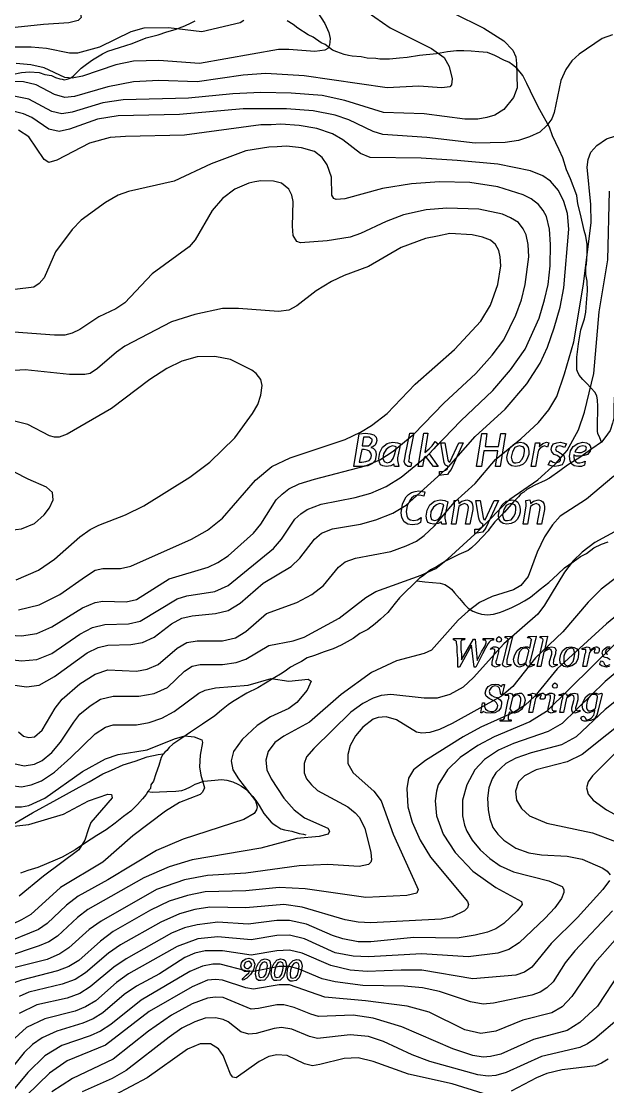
# Model space of a CAD drawing. Extents: x -4.4 to 64.9, y -5.9 to 77.3.
# Drawn here: x 19.05 to 24.14, y 4.55 to 13.8 of the extents above; entities that cross this region are included whole.
import ezdxf

# ---------------------------------------------------------------- set-up
doc = ezdxf.new("R2010")
doc.units = 0
for name, color, linetype in [('8400-8600', 7, 'CONTINUOUS'), ('8600-8800', 7, 'CONTINUOUS'), ('8800-9000', 7, 'CONTINUOUS'), ('9000-9200', 7, 'CONTINUOUS'), ('Elevations', 7, 'CONTINUOUS'), ('Labels', 7, 'CONTINUOUS'), ('roads', 7, 'CONTINUOUS'), ('topo', 7, 'CONTINUOUS')]:
    doc.layers.add(name, color=color, linetype=linetype)

msp = doc.modelspace()

# ---------------------------------------------------------------- linework, layer by layer
at = {"layer": '8400-8600', "color": 2}
msp.add_lwpolyline([(19.023547, 14.335781), (19.092135, 14.251422), (19.176487, 14.167062), (19.524467, 13.908712), (19.561377, 13.855991), (19.566642, 13.829612), (19.540289, 13.80326), (19.4612, 13.782173), (19.23976, 13.76635), (18.691379, 13.708362)], dxfattribs=at)
at = {"layer": '8600-8800', "color": 2}
for points in [[(21.55438, 13.971916), (21.680919, 13.776836), (21.717829, 13.697757), (21.728359, 13.645026), (21.723094, 13.587026), (21.707272, 13.560674), (21.680919, 13.544852), (21.59656, 13.534321), (21.369841, 13.550144), (21.28021, 13.550144), (20.594749, 13.428882), (20.241501, 13.455235), (20.02005, 13.44997), (19.86715, 13.418331), (19.57717, 13.31816), (19.487539, 13.302337), (19.424269, 13.307603), (19.245001, 13.391962), (19.128971, 13.418315), (19.002431, 13.428845)], [(22.050024, 13.876391), (22.250371, 13.739313), (22.608903, 13.560042), (22.719631, 13.480963), (22.761803, 13.401871), (22.788182, 13.296421), (22.782917, 13.243693), (22.767095, 13.22787), (22.698554, 13.217314), (22.498196, 13.233136), (22.224035, 13.217314), (21.501706, 13.322763), (21.169546, 13.343851), (20.974416, 13.328028), (20.573715, 13.270037), (20.241546, 13.280568), (20.020106, 13.270037), (19.798665, 13.227857), (19.508674, 13.143497), (19.424314, 13.132941), (19.334684, 13.15932), (19.176506, 13.243671), (19.065786, 13.27005), (18.601775, 13.280581)], [(22.793468, 13.867588), (23.06237, 13.73577), (23.23636, 13.62505), (23.315449, 13.545968), (23.341801, 13.487969), (23.347067, 13.42997), (23.352332, 13.21907), (23.320704, 13.134719), (23.236344, 13.029269), (23.157252, 12.981811), (23.088712, 12.960723), (23.009622, 12.944901), (22.898902, 12.944901), (22.545601, 12.992352), (22.192354, 13.002908), (21.854912, 13.108358), (21.659832, 13.15053), (21.390944, 13.171617), (21.127313, 13.176883), (20.884783, 13.166352), (20.499854, 13.129443), (19.930423, 13.113621), (19.756433, 13.087268), (19.487542, 13.008187), (19.397912, 12.992365), (19.313552, 13.013452), (19.113194, 13.118912), (18.981383, 13.145265)], [(24.180171, 13.677771), (24.090541, 13.646142), (23.89018, 13.509051), (23.82687, 13.451062), (23.774189, 13.377241), (23.731969, 13.28234), (23.67402, 13.002901), (23.65288, 12.950182), (23.6107, 12.89218), (23.54743, 12.834181), (23.4578, 12.792001), (23.362889, 12.76037), (23.246901, 12.744548), (22.988551, 12.739283), (22.56676, 12.786733), (22.187139, 12.813086), (22.102779, 12.839465), (21.89184, 12.939633), (21.770571, 12.981813), (21.580759, 13.018725), (21.348769, 13.034547), (20.974429, 13.034547), (20.42082, 12.987086), (19.888259, 12.976556), (19.709001, 12.944917), (19.46646, 12.860568), (19.37683, 12.839481), (19.287199, 12.860568), (19.13957, 12.960737), (19.065759, 12.992378), (18.912859, 13.029277)], [(19.023592, 7.6303), (19.065772, 7.593388), (19.113233, 7.582805), (19.160684, 7.58807), (19.229224, 7.646109), (19.339944, 7.835868), (19.403214, 7.915), (19.556114, 8.046818), (19.687924, 8.13117), (19.798642, 8.168079), (20.046493, 8.157549), (20.141404, 8.173371), (20.236302, 8.215551), (20.399754, 8.35791), (20.484103, 8.40536), (20.573744, 8.421182), (20.795182, 8.421182), (20.905902, 8.447535), (20.995532, 8.500256), (21.174803, 8.658434), (21.438423, 8.753335), (21.570233, 8.821886), (21.670413, 8.900965), (21.802223, 9.059135), (21.860262, 9.106596), (21.949892, 9.138224), (22.255692, 9.196226), (22.387502, 9.243674), (22.477143, 9.285857), (22.545683, 9.333304), (22.635314, 9.417664), (22.809304, 9.623296), (22.988564, 9.786734), (23.162554, 9.992366), (23.384002, 10.171626), (23.536903, 10.313985), (23.626533, 10.424705), (23.695073, 10.540707), (23.763664, 10.735776), (23.842753, 11.015226), (23.927102, 11.516106), (23.995653, 12.048615), (23.990361, 12.206796), (23.958733, 12.528415), (23.969263, 12.596956), (23.990351, 12.660225), (24.043082, 12.718225), (24.127442, 12.776216), (24.470151, 12.886936)], [(18.981389, 7.35611), (19.071019, 7.33497), (19.160657, 7.350845), (19.229197, 7.382434), (19.313557, 7.450974), (19.387368, 7.540604), (19.503359, 7.714644), (19.556088, 7.783134), (19.645718, 7.856995), (19.735348, 7.914945), (19.846068, 7.941323), (20.067519, 7.941323), (20.199327, 7.962411), (20.315317, 8.015179), (20.462947, 8.15753), (20.531487, 8.199671), (20.600028, 8.215519), (20.795158, 8.215519), (20.911148, 8.231341), (20.995508, 8.262972), (21.195859, 8.378971), (21.406758, 8.421143), (21.501667, 8.452782), (21.807467, 8.616223), (22.039459, 8.795491), (22.123819, 8.848212), (22.519289, 8.990571), (22.645828, 9.048562), (22.751278, 9.132922), (23.014909, 9.375463), (23.289067, 9.649632), (23.531598, 9.818341), (23.684498, 9.955432), (23.784677, 10.071423), (23.884859, 10.250681), (23.937577, 10.403581), (24.016669, 10.741023), (24.064117, 11.273542), (24.137938, 11.726971), (24.153734, 12.322763)], [(24.190664, 9.848938), (23.953404, 9.648577), (23.726683, 9.500958), (23.658143, 9.427136), (23.589602, 9.321686), (23.526332, 9.189876), (23.447243, 8.978977), (23.383973, 8.899898), (23.320714, 8.862986), (23.136173, 8.804987), (23.025452, 8.752269), (22.925273, 8.678458), (22.840913, 8.599369), (22.608884, 8.341016), (22.545612, 8.309377), (22.303084, 8.246108), (22.086904, 8.145936), (21.823284, 7.956127), (21.549122, 7.713586), (21.327674, 7.592327), (21.248593, 7.539607), (21.190593, 7.460517), (21.169506, 7.386699), (21.180037, 7.302339), (21.216946, 7.223258), (21.327666, 7.054538), (21.417304, 6.954359), (21.506935, 6.885819), (21.707285, 6.796188), (21.723107, 6.769836), (21.71255, 6.743483), (21.633469, 6.72237), (21.438381, 6.706547), (21.12731, 6.622188), (20.531479, 6.522006), (20.331121, 6.458736), (20.109681, 6.363788), (19.62462, 6.089666), (19.53499, 6.021126), (19.361, 5.857637), (19.287181, 5.810226), (19.202821, 5.773317), (18.918069, 5.678416)], [(24.227759, 9.384885), (24.027398, 9.274157), (23.916678, 9.189794), (23.837588, 9.115986), (23.763777, 9.015804), (23.589787, 8.731094), (23.531788, 8.652005), (23.236529, 8.393655), (22.972909, 8.103674), (22.883228, 8.019315), (22.767238, 7.956045), (22.656517, 7.924414), (22.545797, 7.924414), (22.255819, 7.956045), (22.171459, 7.945488), (22.102919, 7.924401), (22.013278, 7.876942), (21.907829, 7.803132), (21.586209, 7.486783), (21.522947, 7.412972), (21.50186, 7.354972), (21.50186, 7.275891), (21.522947, 7.223162), (21.565119, 7.170441), (21.617848, 7.122991), (21.881468, 6.980632), (21.944738, 6.927903), (21.981647, 6.891002), (22.029098, 6.796093), (22.081819, 6.585191), (22.08711, 6.521921), (22.081819, 6.500834), (22.060731, 6.47972), (21.98165, 6.463925), (21.707481, 6.47972), (21.459672, 6.46919), (20.995701, 6.40592), (20.66349, 6.384833), (20.46314, 6.347921), (20.220602, 6.263561), (19.740812, 5.989352), (19.635362, 5.915581), (19.461372, 5.757413), (19.38228, 5.704692), (19.27156, 5.657231), (18.981532, 5.583423)], [(18.960256, 7.164602), (19.049887, 7.154072), (19.134246, 7.169894), (19.223916, 7.206806), (19.334645, 7.280614), (19.476996, 7.407164), (19.687895, 7.612785), (19.777525, 7.670784), (19.846066, 7.691872), (20.046427, 7.691872), (20.157147, 7.712959), (20.267867, 7.749868), (20.373317, 7.80787), (20.589487, 7.966041), (20.642215, 7.992393), (20.731846, 8.013481), (21.016595, 8.034568), (21.216957, 8.092559), (21.369857, 8.071472), (21.538565, 8.087294), (21.564944, 8.071472), (21.528035, 7.99238), (21.438405, 7.88693), (21.369865, 7.834212), (21.211683, 7.760401), (21.095693, 7.686583), (20.963843, 7.565321), (20.890024, 7.459872), (20.868937, 7.380783), (20.884759, 7.301691), (20.932209, 7.222612), (21.079879, 7.032803), (21.095701, 6.980071), (21.090435, 6.953719), (21.069295, 6.92209), (20.979676, 6.869359), (20.452424, 6.70065), (20.220435, 6.600468), (19.798644, 6.347389), (19.540284, 6.20503), (19.440115, 6.125948), (19.271393, 5.96777), (19.197585, 5.915049), (18.870645, 5.783239)], [(18.981346, 6.98069), (19.049897, 6.98069), (19.113167, 6.991221), (19.250295, 7.05449), (19.577185, 7.28648), (19.777536, 7.3972), (19.888256, 7.434109), (20.141335, 7.476289), (20.378595, 7.57119), (20.468225, 7.597569), (20.547315, 7.587012), (20.615855, 7.560659), (20.62112, 7.539572), (20.600033, 7.428852), (20.594768, 7.328673), (20.605325, 7.254862), (20.636953, 7.144142), (20.621131, 7.107232), (20.600043, 7.086145), (20.420772, 7.017605), (20.299514, 6.943786), (20.014793, 6.727616), (19.756443, 6.500905), (19.387373, 6.279457), (19.128984, 6.047476), (19.049895, 6.000015), (18.807364, 5.884027)]]:
    msp.add_lwpolyline(points, dxfattribs=at)
at = {"layer": '8800-9000', "color": 2}
for points in [[(18.781067, 8.278757), (19.049958, 8.247116), (19.181779, 8.257673), (19.313589, 8.310393), (19.556117, 8.479113), (19.666837, 8.537112), (19.772287, 8.563465), (19.977918, 8.56873), (20.078087, 8.589817), (20.399709, 8.784897), (20.484108, 8.81125), (20.726647, 8.848159), (20.842637, 8.900877), (21.238078, 9.222507), (21.306619, 9.301589), (21.422607, 9.475589), (21.475338, 9.523029), (21.528059, 9.559938), (21.649328, 9.607389), (21.944577, 9.665388), (22.081668, 9.702298), (22.213478, 9.760299), (22.345328, 9.839378), (22.566779, 10.023909), (22.862027, 10.32972), (23.141477, 10.593337), (23.294367, 10.772598), (23.420907, 10.951869), (23.542178, 11.22076), (23.589629, 11.378938), (23.621268, 11.510748), (23.63709, 11.674197), (23.642355, 11.858728), (23.631798, 11.990539), (23.605446, 12.101259), (23.579093, 12.153988), (23.536913, 12.206708), (23.473643, 12.254159), (23.405103, 12.291068), (23.183652, 12.359619), (22.941122, 12.396518), (22.677504, 12.401783), (22.434974, 12.385961), (22.181852, 12.343792), (21.854952, 12.254151), (21.781143, 12.248886), (21.760056, 12.259443), (21.744234, 12.285795), (21.738969, 12.443966), (21.702067, 12.549415), (21.659888, 12.612685), (21.591339, 12.665406), (21.480619, 12.697045), (21.348809, 12.712867), (21.269717, 12.707575), (21.195909, 12.70231), (20.995548, 12.670671), (20.695018, 12.559951), (20.373359, 12.407051), (19.977929, 12.31741), (19.888288, 12.285782), (19.777568, 12.222509), (19.566668, 12.069609), (19.487587, 11.99052), (19.345228, 11.79544), (19.245059, 11.568732), (19.202869, 11.521281), (19.155418, 11.48964), (18.823258, 11.44746)], [(18.781049, 8.479036), (19.04994, 8.463214), (19.18175, 8.484301), (19.31357, 8.542301), (19.577191, 8.705752), (19.687911, 8.753203), (19.756449, 8.763733), (19.956799, 8.758468), (20.04644, 8.779555), (20.33119, 8.958816), (20.668629, 9.058984), (20.752988, 9.101167), (20.842619, 9.159166), (21.064059, 9.354246), (21.127329, 9.433335), (21.259139, 9.644235), (21.31187, 9.691685), (21.369859, 9.739135), (21.4595, 9.781315), (21.59131, 9.823495), (22.034191, 9.939486), (22.160781, 9.992215), (22.276769, 10.066026), (22.456029, 10.213655), (22.714379, 10.482556), (22.993819, 10.740906), (23.136181, 10.899077), (23.23636, 11.030887), (23.341809, 11.247054), (23.38926, 11.378867), (23.420891, 11.510674), (23.452519, 11.753215), (23.447254, 11.858654), (23.431432, 11.943014), (23.405053, 11.995746), (23.362883, 12.048466), (23.294333, 12.090646), (23.225795, 12.122285), (23.020163, 12.164465), (22.740734, 12.174995), (22.561463, 12.159173), (22.366383, 12.116991), (22.213483, 12.059002), (21.991993, 11.953552), (21.902365, 11.921911), (21.702014, 11.890283), (21.470023, 11.874461), (21.438384, 11.885017), (21.406753, 11.937738), (21.401488, 12.016828), (21.406753, 12.232997), (21.396196, 12.285718), (21.369843, 12.338447), (21.306574, 12.391168), (21.238033, 12.40699), (21.127313, 12.412255), (21.074584, 12.401725), (21.021853, 12.391168), (20.900594, 12.338447), (20.795145, 12.259358), (20.705514, 12.153908), (20.557885, 11.900829), (20.505153, 11.837556), (20.183494, 11.605578), (19.946234, 11.352498), (19.867145, 11.299767), (19.719523, 11.231227), (19.556074, 11.120507), (19.487534, 11.088878), (19.424264, 11.073056), (19.334623, 11.073056), (18.981373, 11.099409)], [(19.0235, 8.689991), (19.202758, 8.732171), (19.382018, 8.821801), (19.603459, 8.979972), (19.687829, 9.032703), (19.756409, 9.048525), (19.909309, 9.048525), (19.99895, 9.069613), (20.526188, 9.301602), (20.663268, 9.380694), (20.795089, 9.486144), (21.079799, 9.813034), (21.222148, 9.934303), (21.380329, 10.008114), (21.860159, 10.166292), (21.991969, 10.229554), (22.08688, 10.287553), (22.223958, 10.393003), (22.466488, 10.646082), (22.809208, 10.946612), (23.035919, 11.194413), (23.120279, 11.331504), (23.183549, 11.510762), (23.209901, 11.674203), (23.204636, 11.753292), (23.194106, 11.806023), (23.162467, 11.858742), (23.120287, 11.895654), (23.051747, 11.922006), (22.962116, 11.943093), (22.767036, 11.95365), (22.661587, 11.932563), (22.556137, 11.911476), (22.345238, 11.832387), (22.060517, 11.668935), (21.849626, 11.589856), (21.738908, 11.537125), (21.607098, 11.458046), (21.438325, 11.326225), (21.369788, 11.289327), (21.280158, 11.27877), (20.932178, 11.305149), (20.795097, 11.305149), (20.552556, 11.252417), (20.352206, 11.189147), (19.946226, 10.978248), (19.872415, 10.925527), (19.708916, 10.783168), (19.645657, 10.740988), (19.598207, 10.730458), (19.466386, 10.730458), (19.081507, 10.77263), (18.649157, 10.746277)], [(19.002455, 8.94846), (19.197535, 9.03282), (19.334623, 9.12772), (19.556064, 9.3228), (19.645694, 9.38607), (19.719515, 9.42298), (19.951505, 9.51261), (20.109675, 9.591699), (20.510424, 9.8395), (20.684414, 9.97131), (20.900584, 10.182209), (21.053484, 10.393111), (21.100934, 10.472201), (21.127313, 10.55129), (21.137843, 10.635639), (21.127313, 10.688371), (21.085133, 10.741091), (21.048224, 10.76747), (20.863682, 10.862371), (20.726602, 10.888724), (20.573702, 10.883458), (20.441883, 10.846549), (20.310034, 10.783279), (20.162401, 10.688378), (19.830244, 10.435299), (19.445351, 10.213859), (19.376814, 10.18748), (19.334631, 10.18748), (19.292451, 10.198037), (19.102642, 10.298205), (18.955012, 10.335115)], [(24.380482, 8.773279), (24.127402, 8.567658), (23.70033, 8.177498), (23.50525, 7.940239), (23.420891, 7.861149), (23.320722, 7.797877), (23.036001, 7.671337), (22.883062, 7.586978), (22.556171, 7.381359), (22.450722, 7.302267), (22.408542, 7.228457), (22.39272, 7.138818), (22.403277, 6.980648), (22.440176, 6.848838), (22.508716, 6.690659), (22.598357, 6.543038), (22.920016, 6.158148), (22.930573, 6.131796), (22.920016, 6.105417), (22.89361, 6.079064), (22.788161, 6.026343), (22.693263, 6.005256), (22.081662, 5.973615), (21.970942, 5.97888), (21.860211, 5.999967), (21.485871, 6.110687), (21.327693, 6.131775), (20.995532, 6.105422), (20.684411, 6.110687), (20.552601, 6.0896), (20.420791, 6.052691), (20.257342, 5.97888), (19.909362, 5.7838), (19.803912, 5.709981), (19.603562, 5.541262), (19.513931, 5.48327), (19.403211, 5.44109), (19.113183, 5.37255), (19.028821, 5.335641)], [(24.201406, 8.393655), (23.605628, 7.808415), (23.463266, 7.718785), (23.152196, 7.586975), (23.009837, 7.513156), (22.856937, 7.407717), (22.746166, 7.302267), (22.667077, 7.170447), (22.651255, 7.117726), (22.640698, 7.033366), (22.651255, 6.901556), (22.709244, 6.743385), (22.814693, 6.585207), (22.967644, 6.421766), (23.167994, 6.279407), (23.389434, 6.158135), (23.3947, 6.131782), (23.35252, 6.079062), (23.236521, 5.968331), (23.167981, 5.92088), (23.09417, 5.894528), (22.98872, 5.868175), (22.830499, 5.841823), (22.456162, 5.847088), (22.081811, 5.810176), (21.97109, 5.810176), (21.83928, 5.836529), (21.74965, 5.862908), (21.522939, 5.963076), (21.37531, 5.994718), (21.264589, 5.994718), (21.016781, 5.963076), (20.75311, 5.978898), (20.57385, 5.957811), (20.463129, 5.931459), (20.352409, 5.883998), (19.956971, 5.662557), (19.851521, 5.588749), (19.6459, 5.420027), (19.55626, 5.362028), (19.445539, 5.319848), (19.181922, 5.261848), (19.028979, 5.188038)], [(24.412105, 8.314619), (24.116845, 8.066807), (23.742505, 7.703008), (23.621236, 7.634468), (23.320706, 7.529018), (23.188896, 7.471019), (23.067624, 7.391937), (22.983265, 7.302307), (22.914724, 7.170486), (22.877775, 7.038679), (22.877775, 6.901598), (22.893597, 6.822506), (22.914737, 6.769788), (22.962198, 6.690699), (23.030739, 6.606339), (23.115098, 6.532528), (23.204729, 6.469259), (23.320719, 6.416527), (23.626527, 6.337448), (23.742518, 6.289998), (23.75834, 6.263619), (23.75834, 6.237267), (23.737253, 6.184538), (23.679254, 6.105459), (23.594894, 6.015829), (23.368172, 5.799656), (23.278545, 5.741657), (23.183644, 5.710018), (22.925294, 5.678387), (22.524543, 5.70474), (22.060565, 5.678387), (21.928754, 5.683652), (21.770573, 5.715291), (21.506953, 5.836552), (21.375143, 5.868183), (21.264423, 5.862918), (21.042985, 5.826017), (20.752954, 5.852369), (20.578964, 5.836547), (20.399704, 5.768007), (19.977905, 5.530747), (19.872452, 5.456936), (19.693195, 5.298758), (19.603554, 5.246037), (19.513924, 5.209127), (19.250303, 5.140587), (19.092133, 5.066768), (18.960275, 4.945507)], [(24.227605, 7.913915), (24.116885, 7.824285), (23.863806, 7.587025), (23.737266, 7.518485), (23.473646, 7.449945), (23.341836, 7.402486), (23.252206, 7.355036), (23.167835, 7.275947), (23.136204, 7.223226), (23.104576, 7.144137), (23.094019, 7.054506), (23.099284, 6.954327), (23.115106, 6.875246), (23.141459, 6.801427), (23.183639, 6.743436), (23.23636, 6.690707), (23.341809, 6.622167), (23.45254, 6.579987), (23.56326, 6.564165), (23.784698, 6.553634), (23.916508, 6.527282), (24.095769, 6.448192), (24.132678, 6.42184), (24.159031, 6.390198)], [(24.153765, 6.342751), (24.095777, 6.263659), (23.874326, 6.021128), (23.647617, 5.79442), (23.478895, 5.588789), (23.415625, 5.546609), (23.341817, 5.52023), (22.967466, 5.488599), (22.524535, 5.56242), (22.345277, 5.56242), (22.050016, 5.551863), (21.902386, 5.56242), (21.733677, 5.604598), (21.485866, 5.710039), (21.375146, 5.736418), (21.264425, 5.731127), (21.042977, 5.694225), (20.795126, 5.731127), (20.642226, 5.731127), (20.552596, 5.710039), (20.468236, 5.673138), (20.246796, 5.530779), (20.046445, 5.425329), (19.940987, 5.351518), (19.756456, 5.19334), (19.672097, 5.140619), (19.582466, 5.10371), (19.355756, 5.035169), (19.229166, 4.97717), (19.144806, 4.919168), (19.071037, 4.850628), (18.902276, 4.634458)]]:
    msp.add_lwpolyline(points, dxfattribs=at)
at = {"layer": '9000-9200', "color": 2}
for points in [[(24.248875, 7.492093), (24.006345, 7.249562), (23.969435, 7.196831), (23.953613, 7.144113), (23.969435, 7.091381), (24.011615, 7.038663), (24.127606, 6.954303), (24.702305, 6.643233)], [(24.333238, 5.973628), (24.027437, 5.625648), (23.827087, 5.335667), (23.742719, 5.246037), (23.653089, 5.193308), (23.400007, 5.130038), (23.168028, 5.035137), (23.036208, 5.01405), (22.899087, 5.045678), (22.588009, 5.198579), (22.398199, 5.25131), (22.034397, 5.29876), (21.681147, 5.330399), (21.375349, 5.435841), (21.285719, 5.435841), (21.064228, 5.39894), (20.995728, 5.40947), (20.795338, 5.47801), (20.732068, 5.483276), (20.663528, 5.47801), (20.531717, 5.420008), (20.157369, 5.203838), (19.777748, 4.91386), (19.445587, 4.77678), (19.292687, 4.67133), (19.092339, 4.47625)], [(24.243374, 5.54659), (24.048295, 5.251331), (23.895394, 5.10898), (23.784674, 5.040442), (23.494694, 4.96135), (23.209975, 4.834811), (23.120345, 4.813724), (23.057075, 4.808458), (22.967445, 4.82428), (22.793405, 4.882232), (22.350524, 5.072081), (22.102726, 5.145852), (21.928725, 5.172258), (21.628196, 5.161701), (21.559655, 5.182788), (21.417304, 5.240788), (21.327663, 5.261848), (21.264404, 5.261848), (21.106226, 5.23026), (21.042956, 5.224995), (20.800386, 5.325163), (20.731846, 5.330428), (20.663295, 5.319898), (20.531485, 5.272448), (20.352224, 5.172266), (20.151866, 5.035177), (19.846066, 4.792647), (19.492805, 4.623888), (19.313544, 4.507897)], [(24.238083, 5.145889), (24.027183, 4.966629), (23.963914, 4.924449), (23.895373, 4.89281), (23.563213, 4.813729), (23.257413, 4.676638), (23.167774, 4.650285), (23.099234, 4.64502), (23.009604, 4.65555), (22.593033, 4.771552), (22.440133, 4.82954), (22.192332, 4.945542), (22.060522, 4.987722), (21.902344, 5.003544), (21.617634, 4.971905), (21.549093, 4.987727), (21.396193, 5.050997), (21.306563, 5.066819), (21.243293, 5.056262), (21.085115, 5.014082), (21.021842, 5.008817), (20.953262, 5.029904), (20.842545, 5.114264), (20.800365, 5.135351), (20.731824, 5.151173), (20.642184, 5.145908), (20.552553, 5.114266), (20.441833, 5.061546), (20.331113, 4.982456), (19.956773, 4.692478), (19.835503, 4.623938), (19.577154, 4.507937)], [(23.057081, 4.492109), (22.78814, 4.576469), (22.408521, 4.660829), (22.102721, 4.771549), (21.970911, 4.80318), (21.849641, 4.797915), (21.638739, 4.745194), (21.57548, 4.734663), (21.50694, 4.750486), (21.354032, 4.824307), (21.264402, 4.829572), (21.195861, 4.81375), (21.111502, 4.77156), (20.911151, 4.629211), (20.884746, 4.634476), (20.863658, 4.660829), (20.800389, 4.82428), (20.758209, 4.882269), (20.689668, 4.924449), (20.600038, 4.924449), (20.489318, 4.876999), (20.141338, 4.62919), (19.714269, 4.402479)], [(24.143211, 4.792628), (24.085212, 4.755719), (24.03248, 4.734632), (23.7425, 4.697722), (23.61069, 4.666091), (23.521062, 4.629182), (23.299611, 4.513191)]]:
    msp.add_lwpolyline(points, dxfattribs=at)
at = {"layer": 'Elevations', "color": 1}
for points in [[(21.058749, 5.652025), (21.069306, 5.630859), (21.074571, 5.614984), (21.064041, 5.567544), (21.037688, 5.525343), (21.006049, 5.493725), (20.974418, 5.47785), (20.963861, 5.488433), (20.979683, 5.499017), (21.000771, 5.520183), (21.021858, 5.54135), (21.032388, 5.557225), (21.016566, 5.551933), (21.000744, 5.551933), (20.984922, 5.551933), (20.9691, 5.562517), (20.958543, 5.578392), (20.953278, 5.599558), (20.958543, 5.626017), (20.974365, 5.647183), (20.995452, 5.663058), (21.021805, 5.66835), (21.042892, 5.663058)], [(20.990209, 5.583472), (21.006031, 5.57818), (21.021853, 5.57818), (21.032383, 5.588763), (21.04294, 5.599347), (21.048206, 5.615222), (21.037675, 5.631097), (21.021853, 5.64168), (21.006031, 5.636388), (20.990209, 5.631097), (20.979678, 5.599479)], [(21.201108, 5.646734), (21.2064, 5.630859), (21.211665, 5.6044), (21.201108, 5.54643), (21.185286, 5.504229), (21.158933, 5.477771), (21.127302, 5.472479), (21.106215, 5.472479), (21.090393, 5.488354), (21.085128, 5.504229), (21.079863, 5.525396), (21.085128, 5.583392), (21.106215, 5.625567), (21.132594, 5.652025), (21.164225, 5.662609), (21.185313, 5.657317)], [(21.338199, 5.646734), (21.343464, 5.630859), (21.348729, 5.6044), (21.338172, 5.54643), (21.32235, 5.504229), (21.295971, 5.477771), (21.264341, 5.472479), (21.243253, 5.472479), (21.227431, 5.488354), (21.222166, 5.504229), (21.216901, 5.525396), (21.222166, 5.583392), (21.243253, 5.625567), (21.269632, 5.652025), (21.301261, 5.662609), (21.322349, 5.657317)], [(21.475277, 5.641468), (21.480542, 5.625593), (21.485807, 5.599135), (21.475277, 5.541138), (21.459455, 5.498964), (21.433102, 5.472505), (21.401463, 5.467214), (21.380376, 5.467214), (21.364554, 5.483089), (21.359289, 5.498964), (21.354024, 5.52013), (21.359289, 5.578127), (21.380376, 5.620302), (21.406729, 5.64676), (21.438368, 5.657343), (21.459455, 5.652052)], [(21.111478, 5.504388), (21.1273, 5.499096), (21.153653, 5.504388), (21.169475, 5.525554), (21.180005, 5.562464), (21.18527, 5.604638), (21.180005, 5.625805), (21.158918, 5.636388), (21.137831, 5.625805), (21.122008, 5.604638), (21.111478, 5.567729), (21.106213, 5.536111)], [(21.248558, 5.504388), (21.26438, 5.499096), (21.290733, 5.504388), (21.306555, 5.525554), (21.317085, 5.562464), (21.32235, 5.604638), (21.317085, 5.625805), (21.295998, 5.636388), (21.274911, 5.625805), (21.259089, 5.604638), (21.248532, 5.567729), (21.243266, 5.536111)], [(21.385647, 5.499123), (21.401469, 5.493831), (21.427822, 5.499123), (21.443644, 5.520289), (21.454174, 5.557199), (21.459439, 5.599373), (21.454174, 5.62054), (21.433087, 5.631123), (21.411999, 5.62054), (21.396177, 5.599373), (21.385647, 5.562464), (21.380382, 5.530846)]]:
    msp.add_lwpolyline(points, close=True, dxfattribs=at)
at = {"layer": 'Labels', "color": 6}
for points in [[(22.129097, 10.186349), (22.134362, 10.15989), (22.129097, 10.138724), (22.11854, 10.117557), (22.102718, 10.106974), (22.081631, 10.09639), (22.102718, 10.091099), (22.11854, 10.075224), (22.123805, 10.059349), (22.129071, 10.03289), (22.11854, 9.985424), (22.097453, 9.958966), (22.055273, 9.937799), (21.992003, 9.932507), (21.96565, 9.932507), (21.934011, 9.932507), (21.981458, 10.217225), (22.03419, 10.222517), (22.07637, 10.217225), (22.108001, 10.206642)], [(22.018369, 10.186349), (22.007838, 10.11253), (22.034191, 10.11253), (22.06057, 10.11253), (22.076392, 10.123113), (22.086922, 10.138988), (22.092188, 10.154863), (22.092188, 10.170738), (22.081657, 10.17603), (22.065835, 10.186613), (22.044748, 10.186613)], [(22.429629, 9.933275), (22.403277, 9.933275), (22.387454, 9.943858), (22.376924, 9.959733), (22.371632, 9.975608), (22.376924, 10.002066), (22.382189, 10.038976), (22.419099, 10.223496), (22.455998, 10.223496), (22.419099, 10.049506), (22.413808, 10.023048), (22.413808, 10.001881), (22.408543, 9.980714), (22.419099, 9.970131), (22.434921, 9.964839)], [(22.577259, 10.223258), (22.550907, 10.054533), (22.587805, 10.086151), (22.614158, 10.112609), (22.62998, 10.133776), (22.640537, 10.149651), (22.666889, 10.128484), (22.629977, 10.08631), (22.587797, 10.044135), (22.666889, 9.933407), (22.624709, 9.933407), (22.556169, 10.023048), (22.545612, 10.012464), (22.52979, 9.93338), (22.492881, 9.93338), (22.540328, 10.223364)], [(23.252129, 10.217966), (23.204678, 9.933275), (23.162499, 9.933275), (23.183586, 10.070355), (23.062314, 10.070355), (23.041227, 9.933275), (22.999058, 9.933275), (23.046497, 10.217966), (23.088677, 10.217966), (23.072855, 10.107265), (23.188846, 10.107265), (23.209933, 10.217966)], [(22.002557, 10.080886), (21.98147, 9.970184), (22.002557, 9.970184), (22.039467, 9.975476), (22.06582, 9.986059), (22.081642, 10.001934), (22.086907, 10.028392), (22.081642, 10.049559), (22.071085, 10.065434), (22.049997, 10.076017), (22.023645, 10.081309)], [(22.339999, 10.128352), (22.31362, 10.007093), (22.31362, 9.985927), (22.318912, 9.959468), (22.324177, 9.93301), (22.287268, 9.93301), (22.282003, 9.954177), (22.25565, 9.938302), (22.21347, 9.93301), (22.187118, 9.938302), (22.16603, 9.948885), (22.155474, 9.970052), (22.150208, 10.001669), (22.160765, 10.054401), (22.181853, 10.101841), (22.224032, 10.133485), (22.24512, 10.138776), (22.271472, 10.144068), (22.313652, 10.138776)], [(22.197637, 9.975449), (22.22399, 9.964866), (22.245077, 9.970158), (22.260899, 9.980741), (22.276721, 10.001908), (22.287251, 10.033525), (22.303074, 10.102079), (22.292543, 10.10737), (22.266164, 10.112662), (22.239812, 10.102079), (22.213459, 10.080912), (22.192372, 10.044003), (22.187107, 10.001828)], [(22.883059, 10.138882), (22.777607, 9.906896), (22.761785, 9.885729), (22.745963, 9.864562), (22.714322, 9.859271), (22.677413, 9.853979), (22.677413, 9.890888), (22.709054, 9.890888), (22.730141, 9.901472), (22.745963, 9.912055), (22.751228, 9.933222), (22.740672, 9.938513), (22.730141, 9.943805), (22.719584, 9.964972), (22.714319, 9.986138), (22.687967, 10.139041), (22.724875, 10.139041), (22.751228, 9.99143), (22.756493, 9.975555), (22.767024, 9.970263), (22.846114, 10.138988)], [(23.431437, 10.12306), (23.447259, 10.096602), (23.452524, 10.064984), (23.452524, 10.038526), (23.441967, 10.006882), (23.426145, 9.975264), (23.405005, 9.954097), (23.373364, 9.938222), (23.336504, 9.932931), (23.304823, 9.938222), (23.283736, 9.954097), (23.26794, 9.980556), (23.262649, 10.012173), (23.273206, 10.05964), (23.294293, 10.101814), (23.331202, 10.133458), (23.378653, 10.144042), (23.410281, 10.13875)], [(23.310128, 9.975449), (23.32595, 9.964866), (23.341799, 9.964866), (23.373378, 9.970158), (23.394492, 9.996616), (23.410288, 10.02826), (23.415606, 10.065169), (23.415606, 10.086336), (23.405023, 10.102211), (23.389201, 10.107503), (23.373378, 10.112794), (23.352344, 10.107503), (23.331204, 10.096919), (23.310117, 10.06001), (23.29956, 10.012544), (23.304825, 9.991377)], [(23.626517, 10.138882), (23.61596, 10.101973), (23.589608, 10.112556), (23.573786, 10.107265), (23.552698, 10.09139), (23.536876, 10.075515), (23.531611, 10.049056), (23.510524, 9.933063), (23.473612, 9.933063), (23.510524, 10.138697), (23.547422, 10.138697), (23.542156, 10.107053), (23.573798, 10.133511), (23.605426, 10.144095)], [(23.779417, 10.128352), (23.763595, 10.096708), (23.742508, 10.107291), (23.72142, 10.112583), (23.695068, 10.107291), (23.689803, 10.096708), (23.684537, 10.086124), (23.689803, 10.070249), (23.71089, 10.059666), (23.737242, 10.043791), (23.758356, 10.027916), (23.763621, 10.001458), (23.758356, 9.974999), (23.742534, 9.948541), (23.710893, 9.937958), (23.679264, 9.932666), (23.647623, 9.937958), (23.621271, 9.948541), (23.642358, 9.98545), (23.663445, 9.969575), (23.684532, 9.964284), (23.71616, 9.974867), (23.726717, 9.98545), (23.726717, 9.996034), (23.721452, 10.011909), (23.700365, 10.027784), (23.674012, 10.038367), (23.652925, 10.059534), (23.64766, 10.0807), (23.652925, 10.107159), (23.668747, 10.128325), (23.6951, 10.138909), (23.726731, 10.1442), (23.747818, 10.138909)], [(23.985048, 10.11253), (23.990313, 10.091363), (23.985048, 10.064905), (23.963961, 10.038446), (23.93233, 10.027863), (23.89015, 10.022571), (23.863797, 10.022571), (23.84271, 10.033155), (23.84271, 10.01728), (23.847975, 9.990821), (23.858532, 9.974946), (23.874354, 9.964363), (23.895441, 9.964363), (23.92182, 9.969655), (23.942908, 9.980238), (23.937642, 9.943329), (23.91129, 9.932745), (23.884911, 9.932745), (23.848001, 9.938037), (23.826914, 9.953912), (23.811092, 9.98037), (23.805826, 10.022545), (23.816357, 10.069985), (23.837444, 10.106894), (23.879624, 10.133353), (23.921804, 10.143936), (23.953443, 10.138644), (23.974531, 10.128061)], [(23.853228, 10.059798), (23.884867, 10.054507), (23.911219, 10.054507), (23.932307, 10.06509), (23.948129, 10.075673), (23.953394, 10.091548), (23.948129, 10.107423), (23.92175, 10.112715), (23.895397, 10.107423), (23.879575, 10.09684), (23.863753, 10.080965)], [(22.550898, 9.711818), (22.540341, 9.674909), (22.519254, 9.680201), (22.492901, 9.685492), (22.471814, 9.680201), (22.455992, 9.674909), (22.434905, 9.659034), (22.419082, 9.637867), (22.397995, 9.590428), (22.387465, 9.542961), (22.39273, 9.506052), (22.40326, 9.484885), (22.424348, 9.46901), (22.455987, 9.463719), (22.487618, 9.46901), (22.519257, 9.490177), (22.513991, 9.448002), (22.487639, 9.432127), (22.440178, 9.426836), (22.403279, 9.432127), (22.371638, 9.453294), (22.350551, 9.490203), (22.345285, 9.532378), (22.355816, 9.606197), (22.371638, 9.637841), (22.38746, 9.669459), (22.408547, 9.690625), (22.4349, 9.7065), (22.466531, 9.717084), (22.49817, 9.722375), (22.5298, 9.717084)], [(22.751249, 9.627469), (22.724897, 9.506184), (22.724897, 9.485018), (22.730162, 9.458559), (22.735427, 9.432101), (22.698517, 9.432101), (22.693252, 9.453268), (22.666873, 9.437393), (22.624704, 9.432101), (22.598325, 9.437393), (22.577238, 9.447976), (22.566681, 9.469143), (22.561416, 9.500787), (22.571946, 9.553518), (22.593033, 9.600958), (22.635213, 9.632602), (22.6563, 9.637894), (22.682653, 9.643185), (22.724833, 9.637894)], [(22.962148, 9.611647), (22.967413, 9.585189), (22.967413, 9.55873), (22.941061, 9.43218), (22.904151, 9.43218), (22.925238, 9.553439), (22.930504, 9.579897), (22.919973, 9.601064), (22.893621, 9.611647), (22.867268, 9.601064), (22.846181, 9.585189), (22.819802, 9.432286), (22.782901, 9.432286), (22.809253, 9.59048), (22.809253, 9.601064), (22.803988, 9.637973), (22.8409, 9.643265), (22.846165, 9.622098), (22.846165, 9.611515), (22.872518, 9.632681), (22.914698, 9.643265), (22.935785, 9.637973), (22.951607, 9.62739)], [(23.188859, 9.638), (23.083407, 9.406013), (23.067585, 9.384846), (23.051763, 9.36368), (23.020121, 9.358388), (22.983222, 9.353096), (22.983222, 9.390006), (23.014853, 9.390006), (23.03594, 9.400589), (23.051762, 9.411172), (23.057027, 9.432339), (23.046497, 9.437631), (23.03594, 9.442922), (23.02541, 9.464089), (23.020144, 9.485256), (22.993792, 9.638158), (23.030694, 9.638158), (23.057046, 9.490521), (23.062312, 9.474646), (23.072868, 9.469354), (23.151958, 9.638079)], [(23.357579, 9.622178), (23.373401, 9.595719), (23.378693, 9.564101), (23.378693, 9.537643), (23.368136, 9.505999), (23.352367, 9.474355), (23.331227, 9.453188), (23.299586, 9.437313), (23.262675, 9.432021), (23.231047, 9.437313), (23.20996, 9.453188), (23.194138, 9.479646), (23.188873, 9.511291), (23.19943, 9.55873), (23.220517, 9.600905), (23.257427, 9.632549), (23.304867, 9.643133), (23.336548, 9.637841)], [(23.584337, 9.611647), (23.589602, 9.585189), (23.589602, 9.55873), (23.56325, 9.43218), (23.52634, 9.43218), (23.547427, 9.553439), (23.552692, 9.579897), (23.542162, 9.601064), (23.515783, 9.611647), (23.489378, 9.601064), (23.468317, 9.585189), (23.441964, 9.432286), (23.405015, 9.432286), (23.431421, 9.59048), (23.431421, 9.601064), (23.426155, 9.637973), (23.463065, 9.643265), (23.46833, 9.622098), (23.46833, 9.611515), (23.494656, 9.632681), (23.536875, 9.643265), (23.557962, 9.637973), (23.573784, 9.62739)], [(22.608887, 9.47454), (22.635266, 9.463957), (22.656353, 9.469248), (22.672175, 9.479832), (22.687997, 9.500998), (22.698528, 9.532643), (22.71435, 9.60117), (22.703819, 9.606461), (22.67744, 9.611753), (22.651088, 9.60117), (22.624735, 9.580003), (22.603648, 9.543094), (22.598383, 9.500919)], [(23.236307, 9.47454), (23.252129, 9.463957), (23.267951, 9.463957), (23.299579, 9.469248), (23.320667, 9.495707), (23.336515, 9.527351), (23.34178, 9.56426), (23.34178, 9.585427), (23.331197, 9.601302), (23.315375, 9.606594), (23.299553, 9.611885), (23.278466, 9.606594), (23.257378, 9.59601), (23.236264, 9.559101), (23.225734, 9.511661), (23.230999, 9.490494)], [(23.136157, 8.425335), (23.120335, 8.420043), (23.109805, 8.40946), (23.099274, 8.398876), (23.078187, 8.356702), (23.051808, 8.309236), (22.993819, 8.193242), (22.977997, 8.193242), (22.956909, 8.383054), (22.851461, 8.193242), (22.835638, 8.193242), (22.835638, 8.267061), (22.830373, 8.325058), (22.830373, 8.372524), (22.825108, 8.404142), (22.825108, 8.414725), (22.819843, 8.420017), (22.809312, 8.425308), (22.798756, 8.4306), (22.798756, 8.441183), (22.898934, 8.441183), (22.893669, 8.4306), (22.877847, 8.425308), (22.867317, 8.425308), (22.862052, 8.414725), (22.862052, 8.404142), (22.862052, 8.393558), (22.862052, 8.372392), (22.862052, 8.345933), (22.867317, 8.303759), (22.867317, 8.256319), (22.972767, 8.435574), (22.988589, 8.435574), (23.004411, 8.251027), (23.041323, 8.324846), (23.072951, 8.377578), (23.083508, 8.404036), (23.083508, 8.414619), (23.078242, 8.425203), (23.057155, 8.425203), (23.057155, 8.441078), (23.146796, 8.441078), (23.146796, 8.425203)], [(23.209978, 8.414804), (23.194156, 8.409513), (23.178334, 8.414804), (23.173068, 8.430679), (23.178334, 8.446554), (23.194156, 8.457138), (23.209978, 8.446554), (23.215243, 8.435971)], [(23.310147, 8.456979), (23.262699, 8.25661), (23.262699, 8.240735), (23.262699, 8.230152), (23.262699, 8.219568), (23.278521, 8.214277), (23.289078, 8.214277), (23.299608, 8.214277), (23.294343, 8.203693), (23.273256, 8.198402), (23.252169, 8.19311), (23.231081, 8.203693), (23.225816, 8.219568), (23.225816, 8.22486), (23.231081, 8.235443), (23.273261, 8.414725), (23.273261, 8.425308), (23.273261, 8.4306), (23.273261, 8.435892), (23.267996, 8.441183), (23.257439, 8.446475), (23.246909, 8.446475), (23.246909, 8.457058), (23.310178, 8.46235)], [(23.515778, 8.456979), (23.468328, 8.25661), (23.463063, 8.240735), (23.463063, 8.230152), (23.468328, 8.219568), (23.484124, 8.214277), (23.489389, 8.214277), (23.499946, 8.219568), (23.499946, 8.208985), (23.473593, 8.198402), (23.457771, 8.19311), (23.436684, 8.203693), (23.431419, 8.219568), (23.420888, 8.214277), (23.405066, 8.203693), (23.389244, 8.198402), (23.373422, 8.19311), (23.352335, 8.198402), (23.336512, 8.208985), (23.325956, 8.230152), (23.32069, 8.261796), (23.331221, 8.298705), (23.352308, 8.335615), (23.38395, 8.362073), (23.420859, 8.367365), (23.441946, 8.367365), (23.463034, 8.356781), (23.473564, 8.414778), (23.473564, 8.425361), (23.478829, 8.430653), (23.473564, 8.435945), (23.468299, 8.441236), (23.457742, 8.446528), (23.44192, 8.446528), (23.447185, 8.457111), (23.515725, 8.462403)], [(23.615957, 8.456979), (23.589578, 8.340986), (23.621217, 8.362152), (23.652856, 8.367444), (23.679208, 8.362152), (23.689739, 8.335694), (23.684474, 8.325111), (23.684474, 8.309236), (23.668652, 8.256504), (23.668652, 8.240629), (23.663386, 8.230046), (23.668652, 8.219463), (23.684474, 8.214171), (23.695004, 8.214171), (23.700269, 8.219463), (23.700269, 8.208879), (23.673917, 8.198296), (23.658095, 8.193004), (23.637007, 8.203588), (23.631742, 8.219463), (23.631742, 8.230046), (23.631742, 8.240629), (23.65283, 8.303891), (23.65283, 8.314474), (23.65283, 8.325058), (23.647564, 8.340933), (23.631742, 8.351516), (23.610655, 8.340933), (23.584302, 8.325058), (23.557923, 8.198534), (23.526293, 8.198534), (23.573742, 8.414699), (23.579008, 8.425282), (23.579008, 8.430574), (23.573742, 8.435865), (23.568477, 8.441157), (23.563212, 8.446449), (23.552682, 8.446449), (23.552682, 8.457032), (23.615942, 8.462324)], [(23.183607, 8.362073), (23.194164, 8.346198), (23.188899, 8.335615), (23.188899, 8.325031), (23.173077, 8.256478), (23.167811, 8.240603), (23.167811, 8.230019), (23.173077, 8.219436), (23.183607, 8.214144), (23.194164, 8.214144), (23.204721, 8.214144), (23.199456, 8.203561), (23.178368, 8.198269), (23.162546, 8.192978), (23.141459, 8.203561), (23.130902, 8.219436), (23.136167, 8.224728), (23.136167, 8.235311), (23.151989, 8.30913), (23.157255, 8.325005), (23.157255, 8.335588), (23.157255, 8.346171), (23.141459, 8.351463), (23.130902, 8.351463), (23.120345, 8.346171), (23.125637, 8.356755), (23.146724, 8.367338), (23.167811, 8.367338)], [(23.362878, 8.224992), (23.373408, 8.214409), (23.38923, 8.214409), (23.410318, 8.219701), (23.431405, 8.235576), (23.452492, 8.330455), (23.452492, 8.341039), (23.447227, 8.34633), (23.43667, 8.356914), (23.420848, 8.356914), (23.394469, 8.351622), (23.373382, 8.325164), (23.362851, 8.293546), (23.357586, 8.256636), (23.357586, 8.240761)], [(23.847939, 8.362073), (23.869026, 8.35149), (23.884848, 8.330323), (23.884848, 8.303865), (23.879583, 8.261664), (23.858496, 8.224754), (23.826865, 8.203588), (23.784685, 8.193004), (23.758306, 8.198296), (23.742484, 8.208879), (23.726662, 8.230046), (23.721397, 8.26169), (23.731953, 8.303865), (23.747776, 8.335509), (23.779418, 8.361967), (23.821597, 8.367259)], [(23.774128, 8.20917), (23.78995, 8.203879), (23.805772, 8.20917), (23.816329, 8.214462), (23.837416, 8.24092), (23.847947, 8.272538), (23.853212, 8.309447), (23.847947, 8.330614), (23.842682, 8.346489), (23.832151, 8.357072), (23.816329, 8.357072), (23.789977, 8.346489), (23.779446, 8.335906), (23.768889, 8.320031), (23.758332, 8.288413), (23.758332, 8.256769), (23.758332, 8.23031), (23.763598, 8.219727)], [(24.064109, 8.356781), (24.064109, 8.340906), (24.064109, 8.330323), (24.058844, 8.31974), (24.053579, 8.314448), (24.043048, 8.314448), (24.027226, 8.314448), (24.021961, 8.325031), (24.027226, 8.340906), (24.032491, 8.35149), (24.021961, 8.35149), (24.011404, 8.346198), (23.995608, 8.335615), (23.979786, 8.31974), (23.953434, 8.198481), (23.921793, 8.198481), (23.94288, 8.309209), (23.948145, 8.319793), (23.948145, 8.330376), (23.948145, 8.346251), (23.932323, 8.346251), (23.921766, 8.346251), (23.916501, 8.346251), (23.916501, 8.356834), (23.94288, 8.362126), (23.958702, 8.367418), (23.979789, 8.362126), (23.985055, 8.335668), (24.000877, 8.351543), (24.016699, 8.362126), (24.037786, 8.367418), (24.048317, 8.367418), (24.053582, 8.362126)], [(23.188888, 8.040445), (23.21524, 8.02457), (23.225771, 8.040445), (23.241593, 8.040445), (23.220506, 7.956096), (23.209975, 7.956096), (23.20471, 7.987714), (23.199445, 8.008881), (23.183623, 8.024756), (23.15727, 8.030047), (23.141448, 8.024756), (23.125626, 8.014172), (23.115096, 7.998297), (23.10983, 7.982422), (23.115096, 7.961256), (23.130918, 7.945381), (23.152005, 7.934797), (23.178384, 7.929506), (23.204736, 7.908339), (23.215267, 7.892464), (23.215267, 7.876589), (23.210002, 7.839706), (23.188914, 7.813248), (23.157283, 7.797373), (23.120374, 7.792081), (23.083464, 7.797373), (23.057112, 7.807956), (23.046582, 7.797373), (23.036025, 7.797373), (23.051847, 7.881722), (23.067669, 7.881722), (23.067669, 7.850078), (23.078226, 7.828911), (23.099313, 7.813036), (23.125665, 7.807744), (23.146753, 7.807744), (23.16784, 7.818328), (23.17837, 7.834203), (23.183662, 7.860661), (23.173105, 7.881828), (23.157283, 7.897703), (23.130931, 7.908286), (23.109843, 7.918869), (23.083491, 7.940036), (23.07296, 7.966494), (23.083491, 7.998139), (23.099313, 8.024597), (23.130944, 8.040472), (23.162583, 8.045764)], [(23.695039, 8.014093), (23.679217, 8.008801), (23.663395, 8.014093), (23.65813, 8.029968), (23.663395, 8.045843), (23.679217, 8.056426), (23.695039, 8.045843), (23.700331, 8.03526)], [(23.405058, 7.950805), (23.415588, 7.929638), (23.420854, 7.90318), (23.410323, 7.861005), (23.389236, 7.824096), (23.357594, 7.802929), (23.325966, 7.792346), (23.299613, 7.797637), (23.283791, 7.802929), (23.273234, 7.760754), (23.273234, 7.750171), (23.273234, 7.744879), (23.273234, 7.739588), (23.283791, 7.734296), (23.289057, 7.734296), (23.299587, 7.734296), (23.299587, 7.723713), (23.204686, 7.723713), (23.204686, 7.734296), (23.215216, 7.734296), (23.225773, 7.734296), (23.23633, 7.739588), (23.241595, 7.750171), (23.273223, 7.908339), (23.278488, 7.918922), (23.278488, 7.929506), (23.278488, 7.945381), (23.262666, 7.945381), (23.252136, 7.945381), (23.246871, 7.945381), (23.246871, 7.955964), (23.273223, 7.961256), (23.289045, 7.966547), (23.304867, 7.961256), (23.315424, 7.945381), (23.341777, 7.961256), (23.368129, 7.966547), (23.389216, 7.966547)], [(23.336518, 7.945539), (23.310139, 7.929664), (23.289052, 7.829493), (23.299582, 7.813618), (23.320669, 7.803035), (23.347022, 7.813618), (23.368109, 7.834785), (23.378666, 7.866429), (23.383931, 7.903338), (23.383931, 7.919213), (23.378666, 7.935088), (23.368109, 7.945672), (23.352287, 7.950963)], [(23.594867, 7.956096), (23.594867, 7.940221), (23.594867, 7.929638), (23.589602, 7.919055), (23.584337, 7.913763), (23.57378, 7.913763), (23.557958, 7.913763), (23.552692, 7.924346), (23.557958, 7.940221), (23.563249, 7.950805), (23.552692, 7.950805), (23.542136, 7.945513), (23.526313, 7.93493), (23.510491, 7.919055), (23.484139, 7.797796), (23.4525, 7.797796), (23.473587, 7.908498), (23.478852, 7.919081), (23.478852, 7.929664), (23.478852, 7.945539), (23.46303, 7.945539), (23.452474, 7.945539), (23.447208, 7.945539), (23.447208, 7.956123), (23.473561, 7.961414), (23.489383, 7.966706), (23.51047, 7.961414), (23.515735, 7.934956), (23.531557, 7.950831), (23.54738, 7.961414), (23.568467, 7.966706), (23.579024, 7.966706), (23.584289, 7.961414)], [(23.668678, 7.961361), (23.679235, 7.945486), (23.67397, 7.934903), (23.67397, 7.92432), (23.658148, 7.855793), (23.652882, 7.839918), (23.652882, 7.829334), (23.658148, 7.818751), (23.668678, 7.813459), (23.679235, 7.813459), (23.689765, 7.813459), (23.6845, 7.802876), (23.663413, 7.797584), (23.647591, 7.792293), (23.626503, 7.802876), (23.615947, 7.818751), (23.621212, 7.824043), (23.621212, 7.834626), (23.637034, 7.908445), (23.642299, 7.92432), (23.642299, 7.934903), (23.642299, 7.945486), (23.626477, 7.950778), (23.615947, 7.950778), (23.60539, 7.945486), (23.610655, 7.95607), (23.631742, 7.966653), (23.65283, 7.966653)], [(23.874307, 7.961361), (23.879572, 7.934903), (23.879572, 7.92432), (23.879572, 7.908445), (23.86375, 7.855713), (23.858485, 7.839838), (23.858485, 7.829255), (23.86375, 7.818672), (23.879572, 7.81338), (23.884837, 7.81338), (23.895368, 7.818672), (23.895368, 7.808088), (23.869015, 7.797505), (23.853193, 7.792213), (23.832106, 7.802797), (23.826841, 7.818672), (23.826841, 7.829255), (23.826841, 7.839838), (23.842636, 7.9031), (23.847902, 7.913684), (23.847902, 7.924267), (23.842636, 7.940142), (23.826841, 7.950725), (23.805753, 7.940142), (23.779401, 7.924267), (23.753022, 7.797743), (23.721394, 7.797743), (23.742481, 7.908471), (23.747746, 7.919055), (23.747746, 7.929638), (23.747746, 7.945513), (23.731924, 7.945513), (23.721394, 7.945513), (23.716129, 7.945513), (23.716129, 7.956096), (23.742481, 7.961388), (23.758303, 7.96668), (23.779417, 7.961388), (23.784682, 7.940221), (23.81631, 7.961388), (23.847941, 7.96668)], [(24.090477, 7.961361), (24.058838, 7.829546), (24.043016, 7.776815), (24.021929, 7.745197), (23.990289, 7.729322), (23.953381, 7.72403), (23.932293, 7.72403), (23.916471, 7.729322), (23.911206, 7.739905), (23.905941, 7.745197), (23.911206, 7.761072), (23.927028, 7.766364), (23.937585, 7.761072), (23.94285, 7.75578), (23.948115, 7.739905), (23.953381, 7.734614), (23.958646, 7.734614), (23.979733, 7.739905), (23.995555, 7.750489), (24.016642, 7.776947), (24.021908, 7.798114), (24.027173, 7.81928), (24.016616, 7.813989), (24.000794, 7.803405), (23.984972, 7.798114), (23.96915, 7.792822), (23.948062, 7.798114), (23.93224, 7.813989), (23.92171, 7.829864), (23.916445, 7.861508), (23.927002, 7.898417), (23.948089, 7.9353), (23.97973, 7.961758), (24.016629, 7.96705), (24.037716, 7.96705), (24.058804, 7.956467), (24.085182, 7.96705)], [(23.958659, 7.824281), (23.969216, 7.813698), (23.985038, 7.813698), (24.006125, 7.818989), (24.032478, 7.834864), (24.0483, 7.92977), (24.0483, 7.940354), (24.043035, 7.945645), (24.032478, 7.956229), (24.016656, 7.956229), (23.995568, 7.950937), (23.974481, 7.92977), (23.958659, 7.898126), (23.953394, 7.861217), (23.953394, 7.84005)]]:
    msp.add_lwpolyline(points, close=True, dxfattribs=at)
for points in [[(24.158975, 8.25624), (24.132623, 8.272115), (24.116801, 8.277406), (24.101005, 8.282698), (24.095713, 8.298573), (24.090448, 8.314448), (24.095713, 8.335615), (24.111536, 8.35149), (24.132623, 8.367365), (24.158975, 8.367365)], [(24.153757, 8.356781), (24.127405, 8.346198), (24.116848, 8.325031), (24.127405, 8.309156), (24.137962, 8.303865)], [(24.153757, 8.198031), (24.127378, 8.19274), (24.085199, 8.203323), (24.069377, 8.213906), (24.069377, 8.22449), (24.074642, 8.235073), (24.085173, 8.245656), (24.09573, 8.240365), (24.100995, 8.235073), (24.10626, 8.22449), (24.111525, 8.213906), (24.11679, 8.208615), (24.127347, 8.203323), (24.158975, 8.213906)]]:
    msp.add_lwpolyline(points, dxfattribs=at)
at = {"layer": 'roads', "color": 7}
for points in [[(18.965553, 13.334546), (19.049913, 13.350421), (19.118453, 13.355713), (19.202813, 13.350421), (19.250264, 13.334546), (19.308263, 13.323963), (19.345164, 13.308088), (19.382074, 13.297505), (19.403161, 13.292213), (19.418983, 13.286921), (19.445336, 13.292213), (19.471715, 13.302796), (19.482245, 13.308088), (19.503332, 13.323963), (19.529685, 13.350421), (19.566594, 13.387331), (19.614045, 13.42424), (19.666765, 13.461149), (19.708945, 13.487608), (19.751125, 13.514066), (19.798583, 13.535233), (19.898755, 13.566877), (20.009525, 13.603786), (20.130794, 13.651226), (20.236233, 13.677684), (20.310055, 13.704143), (20.383866, 13.725309), (20.468225, 13.756954), (20.520954, 13.783412), (20.557856, 13.799287)], [(24.085209, 10.144148), (24.069387, 10.181083), (24.053565, 10.217993), (24.0483, 10.239159), (24.0483, 10.286599), (24.0483, 10.328774), (24.053565, 10.397327), (24.053565, 10.455324), (24.0483, 10.508029), (24.043034, 10.544938), (24.027212, 10.576583), (23.995574, 10.613492), (23.953394, 10.655666), (23.921763, 10.687311), (23.890121, 10.72422), (23.874299, 10.755838), (23.869034, 10.771713), (23.869034, 10.824444), (23.869034, 10.882441), (23.884856, 10.998434), (23.905943, 11.119693), (23.937583, 11.214599), (23.948113, 11.272622), (23.953378, 11.351679), (23.963935, 11.457142), (23.95867, 11.541491), (23.948113, 11.599488), (23.948113, 11.662776), (23.953378, 11.689235), (23.958643, 11.778849), (23.958643, 11.85796), (23.948087, 11.931752), (23.932264, 11.979218), (23.900623, 12.121564), (23.879536, 12.211205), (23.869006, 12.285024), (23.816277, 12.427369), (23.779378, 12.506453), (23.747737, 12.611916), (23.716106, 12.680443), (23.658107, 12.801728), (23.631754, 12.875521), (23.547394, 13.028423), (23.499936, 13.123329), (23.436674, 13.255145), (23.399765, 13.323698), (23.352314, 13.38696), (23.310134, 13.418604), (23.278496, 13.439771), (23.241586, 13.455646), (23.157234, 13.497821), (23.093965, 13.524279), (23.020146, 13.529571), (22.951566, 13.534862), (22.888296, 13.540154), (22.825026, 13.540154), (22.745934, 13.529571), (22.651036, 13.513696), (22.503404, 13.497821), (22.397954, 13.481946), (22.329414, 13.476654), (22.245054, 13.466071), (22.160695, 13.466071), (22.123785, 13.471362), (22.049974, 13.476654), (21.997246, 13.487237), (21.918164, 13.492529), (21.886525, 13.497821), (21.849616, 13.508404), (21.786346, 13.529571), (21.749445, 13.545446), (21.686175, 13.592885), (21.649266, 13.60876), (21.580725, 13.656227), (21.538545, 13.677393), (21.448915, 13.73539), (21.406735, 13.767008), (21.354006, 13.798652)], [(24.206489, 10.734671), (24.206489, 10.676674), (24.195932, 10.560681), (24.190667, 10.46051), (24.190667, 10.355073), (24.18011, 10.307607), (24.159023, 10.244345), (24.111562, 10.181083), (24.085209, 10.144174)], [(24.085225, 10.144148), (24.000873, 10.086151), (23.895424, 10.012332), (23.789974, 9.943805), (23.721423, 9.896365), (23.631793, 9.833077), (23.594894, 9.81191), (23.505253, 9.769736), (23.436713, 9.732826), (23.410361, 9.71166), (23.384008, 9.695785), (23.362921, 9.669326), (23.320742, 9.627152), (23.24165, 9.537511), (23.15729, 9.453162), (23.10984, 9.389873), (23.099283, 9.373998)], [(23.099253, 9.374369), (23.051805, 9.321664), (22.999084, 9.268932), (22.956904, 9.226758), (22.925265, 9.205591), (22.846173, 9.168682), (22.730183, 9.110685), (22.651104, 9.063219), (22.598373, 9.03676), (22.535103, 8.984029), (22.503474, 8.962862), (22.48236, 8.941696)], [(23.415599, 8.76805), (23.468317, 8.799694), (23.552677, 8.868221), (23.626498, 8.926218), (23.705577, 9.000036), (23.763579, 9.052768), (23.837398, 9.105499), (23.900657, 9.152939), (23.953388, 9.179397), (24.016658, 9.226837), (24.085199, 9.258481), (24.143187, 9.279648)], [(22.482347, 8.94204), (22.440168, 8.899865), (22.387439, 8.852399), (22.361087, 8.82594), (22.329456, 8.794296), (22.292547, 8.746856), (22.229276, 8.667773), (22.166007, 8.609776), (22.118557, 8.567601), (22.055286, 8.520135), (21.986746, 8.483226), (21.928748, 8.441051), (21.823297, 8.383054), (21.754758, 8.351437), (21.675665, 8.324978), (21.591305, 8.293334), (21.528036, 8.272168), (21.480546, 8.240523), (21.433138, 8.219357), (21.385637, 8.192898), (21.348735, 8.16644), (21.311827, 8.139982), (21.232737, 8.092542), (21.100926, 8.013458), (21.006025, 7.965992), (20.879487, 7.892173), (20.842576, 7.865715), (20.784578, 7.818275), (20.726587, 7.770809), (20.621137, 7.69699), (20.515687, 7.628463), (20.431327, 7.570466), (20.362787, 7.523), (20.331156, 7.496541), (20.310068, 7.470083), (20.294246, 7.454208), (20.278424, 7.438333)], [(22.482347, 8.94204), (22.550888, 8.931456), (22.682698, 8.920873), (22.724878, 8.91029), (22.756509, 8.889123), (22.782888, 8.867956), (22.80924, 8.836312), (22.851421, 8.788872), (22.8936, 8.736141), (22.925241, 8.704497), (22.967422, 8.678038), (23.00432, 8.662163), (23.04123, 8.65158), (23.09395, 8.646288), (23.146683, 8.65158), (23.199401, 8.667455), (23.231042, 8.678038), (23.304851, 8.709683), (23.368171, 8.741327), (23.415621, 8.767785)], [(18.991887, 6.839846), (19.144787, 6.929486), (19.355737, 7.04548), (19.550817, 7.150916), (19.635177, 7.198383), (19.756438, 7.26691), (19.830257, 7.298554), (19.930428, 7.345994), (20.035878, 7.377638), (20.141327, 7.414547), (20.236239, 7.435714), (20.278408, 7.441005)], [(20.278408, 7.439391), (20.262586, 7.407747), (20.241499, 7.33922), (20.215146, 7.265401), (20.194059, 7.20214), (20.172972, 7.170495), (20.167706, 7.138851), (20.146619, 7.112393)], [(20.14659, 7.112499), (20.183499, 7.107207), (20.310039, 7.112499), (20.38912, 7.11779), (20.441849, 7.123082), (20.47348, 7.133665), (20.51566, 7.154832), (20.55784, 7.175999), (20.631661, 7.202457), (20.726559, 7.21304), (20.784561, 7.218332), (20.832009, 7.21304), (20.88473, 7.197165), (20.92691, 7.175999), (20.958551, 7.160124), (20.9955, 7.133665), (21.03768, 7.091491), (21.058714, 7.070324), (21.090395, 7.02815), (21.111483, 6.99124), (21.153662, 6.922687), (21.185302, 6.885777), (21.216932, 6.848868), (21.243285, 6.827701), (21.264372, 6.811826), (21.301274, 6.79066), (21.332913, 6.780076), (21.396183, 6.769493), (21.459444, 6.748326), (21.496354, 6.743035), (21.517441, 6.737743)], [(20.146598, 7.112499), (20.130776, 7.08604), (20.099145, 7.049131), (20.056965, 7.001665), (19.998966, 6.943668), (19.935696, 6.896228), (19.861885, 6.838232), (19.782796, 6.780235), (19.703707, 6.732769), (19.603535, 6.669507), (19.513905, 6.606245), (19.403185, 6.542983), (19.339904, 6.516525), (19.266096, 6.484881), (19.192285, 6.453236), (19.102655, 6.426778), (19.039335, 6.405611)]]:
    msp.add_lwpolyline(points, dxfattribs=at)
at = {"layer": 'topo', "color": 2}
for points in [[(20.979654, 13.803207), (20.948013, 13.78212), (20.615852, 13.703028), (20.325864, 13.73994), (20.109694, 13.734675), (19.998974, 13.703044), (19.724812, 13.571233), (19.535003, 13.518505), (19.466452, 13.518505), (19.266104, 13.560685), (19.134254, 13.571241), (18.981344, 13.571241)], [(18.870669, 8.052044), (19.09212, 8.020405), (19.20284, 8.036227), (19.33465, 8.110046), (19.61936, 8.315667), (19.714269, 8.363128), (19.798621, 8.384215), (19.998979, 8.38948), (20.09915, 8.405302), (20.199329, 8.452752), (20.35228, 8.568743), (20.44191, 8.616201), (20.53154, 8.637289), (20.731891, 8.658376), (20.842611, 8.684729), (20.94806, 8.747998), (21.148411, 8.921988), (21.390949, 9.06435), (21.46476, 9.138158), (21.5913, 9.30161), (21.654569, 9.354328), (21.74947, 9.39124), (21.992051, 9.43342), (22.123861, 9.470319), (22.27149, 9.528318), (22.387489, 9.596858), (22.756559, 9.92903), (22.98854, 10.19265), (23.24689, 10.42991), (23.4367, 10.65135), (23.552701, 10.830618), (23.615971, 10.967699), (23.673959, 11.136419), (23.726691, 11.315679), (23.758319, 11.484399), (23.800499, 11.99056), (23.789969, 12.12764), (23.758327, 12.23309), (23.710877, 12.327988), (23.642336, 12.40708), (23.573799, 12.454528), (23.468346, 12.49671), (23.183639, 12.55471), (22.830378, 12.586338), (22.519307, 12.607425), (22.076379, 12.61269), (21.992059, 12.649592), (21.839108, 12.76559), (21.749478, 12.818311), (21.612397, 12.86577), (21.459497, 12.892122), (21.301327, 12.902653), (21.216978, 12.897361), (21.127337, 12.897361), (20.463008, 12.807733), (19.951536, 12.797176), (19.819726, 12.786646), (19.640468, 12.739196), (19.355758, 12.591563), (19.287207, 12.570476), (19.245038, 12.596829), (19.113217, 12.791919), (19.023587, 12.849911)], [(18.849534, 9.370132), (19.049884, 9.391219), (19.160602, 9.43868), (19.244961, 9.512491), (19.292422, 9.575761), (19.324053, 9.644301), (19.318788, 9.707571), (19.266067, 9.755018), (19.107889, 9.823559), (18.870629, 9.94483)], [(24.633566, 9.289995), (24.079957, 8.868193), (23.969237, 8.757473), (23.747786, 8.499123), (23.510526, 8.272415), (23.315446, 8.024604), (23.215278, 7.940244), (22.788156, 7.702984), (22.677435, 7.650263), (22.593076, 7.623911), (22.524535, 7.618646), (22.477088, 7.629202), (22.303098, 7.734652), (22.213467, 7.761005), (22.144916, 7.755739), (22.102747, 7.739917), (22.013106, 7.671377), (21.949836, 7.597569), (21.902386, 7.513199), (21.881299, 7.434117), (21.881299, 7.355028), (21.928749, 7.275947), (22.10802, 7.117768), (22.17129, 7.033408), (22.276729, 6.743428), (22.482358, 6.289998), (22.492888, 6.263619), (22.482358, 6.231991), (22.392728, 6.210903), (22.03948, 6.195081), (21.512229, 6.268903), (21.28551, 6.279433), (20.995529, 6.253081), (20.642229, 6.242524), (20.489329, 6.210896), (20.33115, 6.163445), (20.167709, 6.084356), (19.846089, 5.899814), (19.735369, 5.815465), (19.54556, 5.646746), (19.4612, 5.594014), (19.361029, 5.557115), (19.049911, 5.478024), (18.954999, 5.441114)], [(24.343551, 7.776824), (23.916479, 7.434115), (23.784669, 7.370845), (23.51577, 7.302304), (23.415599, 7.249576), (23.36287, 7.196844), (23.336518, 7.117766), (23.347075, 7.038676), (23.389247, 6.964865), (23.457795, 6.901596), (23.610695, 6.838326), (24.006125, 6.753966), (24.206476, 6.680155)], [(18.981357, 6.812016), (19.113178, 6.827838), (19.413747, 6.917468), (19.629917, 7.033467), (19.798636, 7.091458), (19.830267, 7.086193), (19.835533, 7.05984), (19.651004, 6.84367), (19.629917, 6.79095), (19.598275, 6.69077), (19.545557, 6.606411), (19.239746, 6.3797), (19.028807, 6.205702)], [(24.180121, 6.079096), (23.85323, 5.731116), (23.768871, 5.625664), (23.663421, 5.462215), (23.6107, 5.409496), (23.552701, 5.372584), (23.47889, 5.346232), (23.146722, 5.277684), (23.057091, 5.267153), (22.946371, 5.288241), (22.67743, 5.377871), (22.5298, 5.409512), (22.37163, 5.425334), (22.013101, 5.4306), (21.770571, 5.462238), (21.65985, 5.488591), (21.459492, 5.572951), (21.37514, 5.594038), (21.285502, 5.594038), (21.064022, 5.551858), (20.995521, 5.557123), (20.774031, 5.615123), (20.710761, 5.615123), (20.621131, 5.599301), (20.510411, 5.55184), (20.088612, 5.304041), (19.824992, 5.093139), (19.735361, 5.035151), (19.645731, 4.992971), (19.397922, 4.908611), (19.25029, 4.81897), (19.102621, 4.676619), (18.802091, 4.31809)]]:
    msp.add_lwpolyline(points, dxfattribs=at)

doc.saveas('drawing.dxf')
